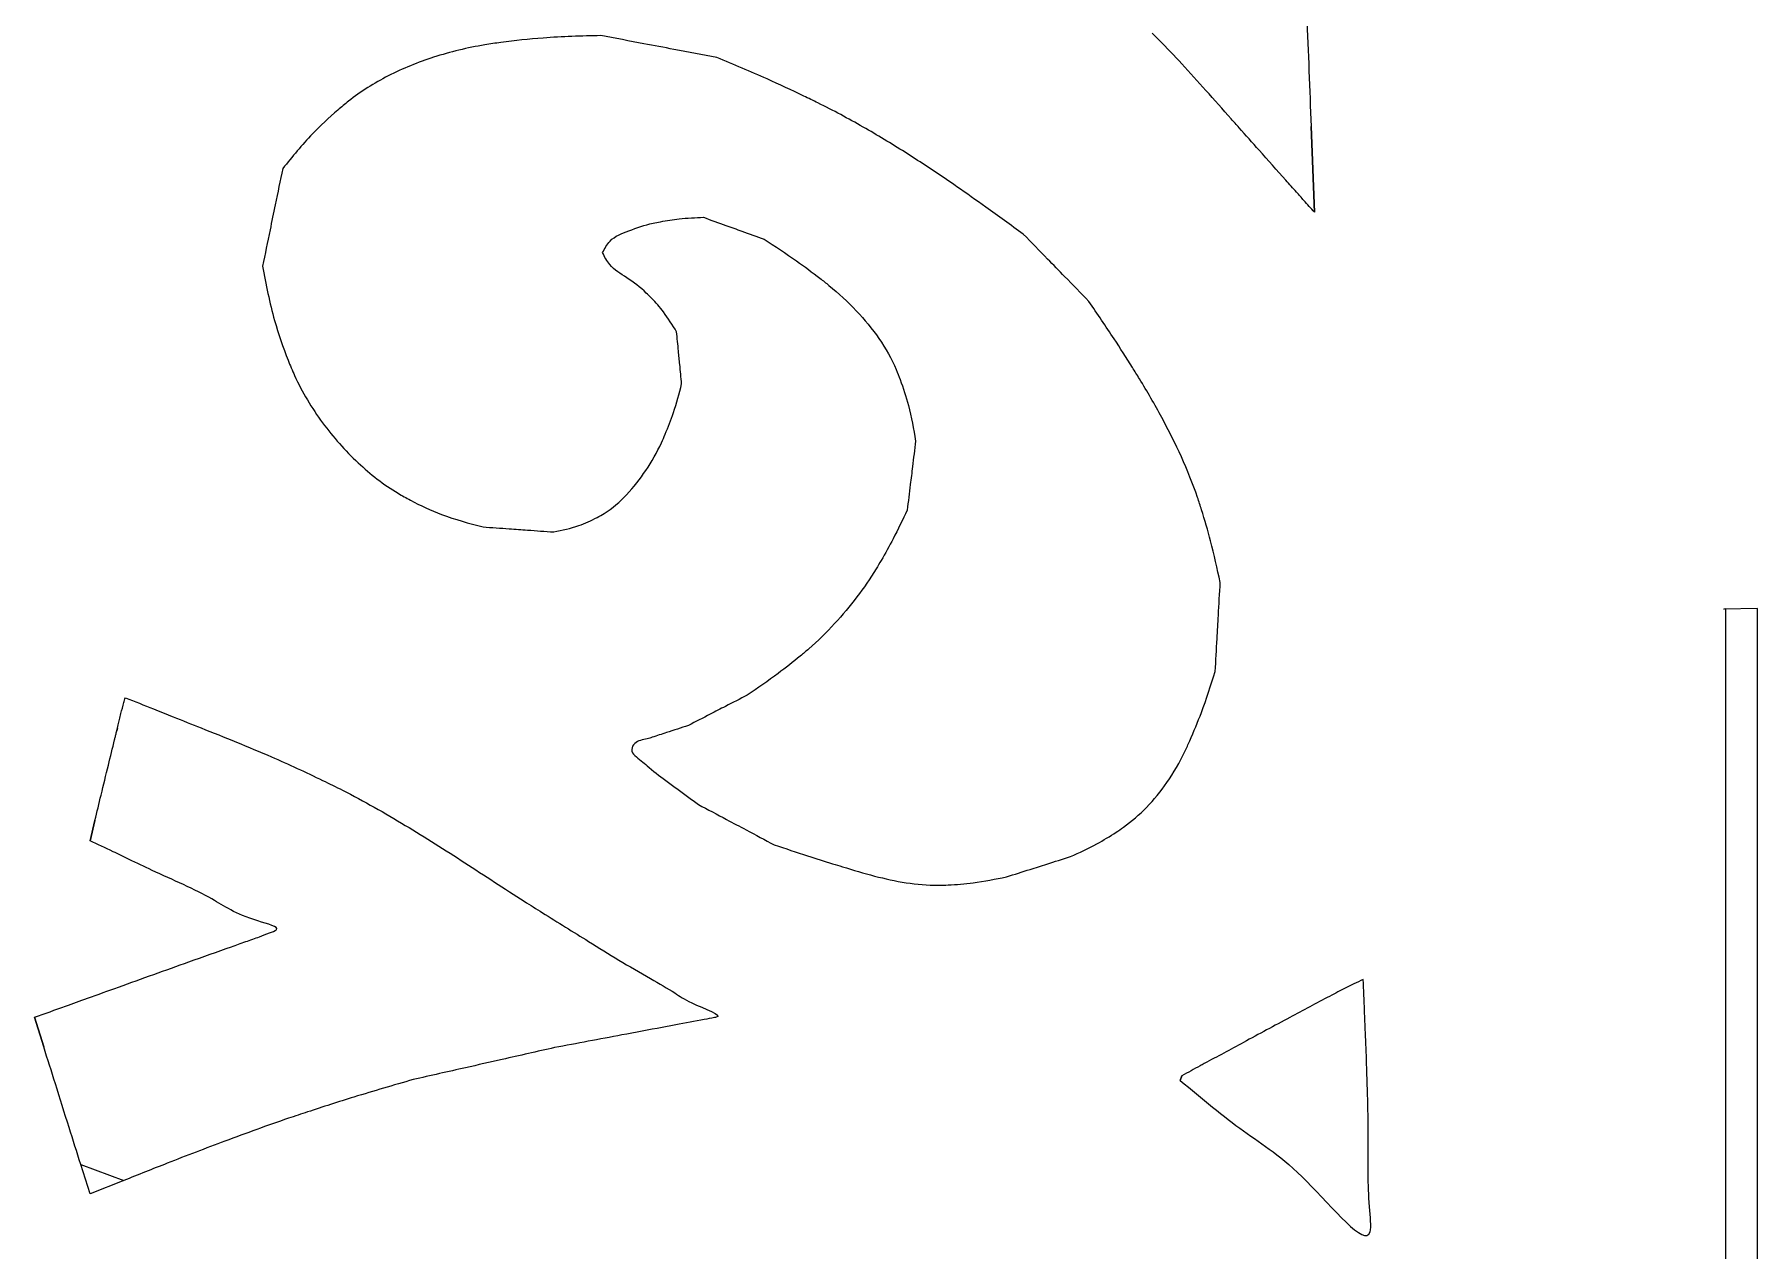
# Model space of a CAD drawing. Extents: x 0 to 339, y 0 to 248.
# Drawn here: x 190.2 to 241.9, y 116.1 to 152.6 of the extents above; entities that cross this region are included whole.
import ezdxf

# ---------------------------------------------------------------- set-up
doc = ezdxf.new("R2010")
doc.units = 0
doc.layers.add('layer_1', color=7, linetype='CONTINUOUS')

msp = doc.modelspace()

# ---------------------------------------------------------------- linework, layer by layer
at = {"layer": 'layer_1', "color": 1}
for p, q in [((228.509111, 149.84684), (228.610185, 147.271258)), ((228.610185, 147.271258), (228.509111, 149.84684)), ((228.509111, 149.84684), (228.509111, 149.84684)), ((207.245768, 146.05903), (207.245768, 146.05903)), ((207.245768, 146.05903), (207.245768, 146.05903)), ((207.245768, 146.05903), (207.245768, 146.05903)), ((240.895861, 135.351462), (240.939134, 135.376128)), ((241.902406, 135.376185), (240.895985, 135.351519)), ((240.939134, 135.376128), (240.942774, 37.700967)), ((241.904099, 37.700121), (241.902406, 135.376185)), ((192.668298, 131.707347), (192.689106, 131.79328)), ((192.689106, 131.79328), (192.668298, 131.707347)), ((192.668298, 131.707347), (192.668298, 131.707347)), ((191.865901, 128.406474), (192.01329, 129.012591)), ((192.01329, 129.012591), (191.865901, 128.406474)), ((191.865901, 128.406474), (191.865901, 128.406474)), ((191.865901, 128.406474), (191.865901, 128.406474)), ((191.865901, 128.406474), (191.865901, 128.406474)), ((191.865901, 128.406474), (191.865901, 128.406474)), ((191.865901, 128.406474), (191.865901, 128.406474)), ((190.4771, 122.219522), (190.199134, 123.103281)), ((190.199134, 123.103281), (190.4771, 122.219522)), ((210.654348, 123.103281), (210.654348, 123.103281)), ((210.654348, 123.103281), (210.654348, 123.103281)), ((210.654348, 123.103281), (210.654348, 123.103281)), ((190.4771, 122.219522), (190.4771, 122.219522)), ((224.627054, 121.348842), (224.581063, 121.210985)), ((224.581063, 121.210985), (224.627054, 121.348842)), ((224.627054, 121.348842), (224.627054, 121.348842)), ((191.865901, 117.800089), (191.588322, 118.684167)), ((191.588322, 118.684167), (192.876177, 118.204121)), ((192.876177, 118.204121), (191.865901, 117.800089)), ((192.876177, 118.204121), (192.876177, 118.204121)), ((191.865901, 117.800089), (191.865901, 117.800089))]:
    msp.add_line(p, q, dxfattribs=at)
for points in [[(228.378176, 153.186016), (228.421821, 152.072958), (228.465466, 150.959899), (228.509111, 149.84684)], [(207.194879, 152.574451), (206.616311, 152.559813), (206.037743, 152.545175), (205.460929, 152.502386)], [(208.485815, 152.331152), (208.0555, 152.412237), (207.625189, 152.493344), (207.194879, 152.574451)], [(223.938487, 152.44787), (223.871892, 152.514131), (223.804744, 152.579838), (223.737353, 152.6453)], [(203.71009, 152.296484), (203.19161, 152.210449), (202.67843, 152.087375), (202.178026, 151.925255)], [(204.198311, 152.36855), (204.035243, 152.346723), (203.872406, 152.323419), (203.71009, 152.296484)], [(205.460929, 152.502386), (205.038919, 152.47108), (204.617847, 152.424705), (204.198311, 152.36855)], [(209.389411, 152.160917), (209.08821, 152.217652), (208.787011, 152.274397), (208.485815, 152.331152)], [(210.680177, 151.917831), (210.249921, 151.998853), (209.819664, 152.079874), (209.389411, 152.160917)], [(224.630434, 151.725911), (224.404099, 151.970676), (224.174775, 152.212766), (223.938487, 152.44787)], [(202.178026, 151.925255), (201.70983, 151.77357), (201.252819, 151.587705), (200.814409, 151.363132)], [(212.183961, 151.272377), (211.685971, 151.494947), (211.183074, 151.706389), (210.680177, 151.917831)], [(225.350513, 150.930872), (225.112553, 151.197737), (224.873213, 151.463363), (224.630434, 151.725911)], [(200.814409, 151.363132), (200.393609, 151.14758), (199.989947, 150.896367), (199.619125, 150.60453)], [(213.283811, 150.761628), (212.919315, 150.936406), (212.552985, 151.107447), (212.183961, 151.272377)], [(199.619125, 150.60453), (199.510201, 150.518806), (199.40411, 150.429577), (199.299212, 150.33886)], [(213.710299, 150.553962), (213.568693, 150.624319), (213.426392, 150.69326), (213.283811, 150.761628)], [(215.063852, 149.82999), (214.619476, 150.0838), (214.168528, 150.326293), (213.710299, 150.553962)], [(226.110102, 150.07398), (225.856996, 150.359692), (225.604541, 150.645988), (225.350513, 150.930872)], [(199.299212, 150.33886), (199.03648, 150.111646), (198.781236, 149.875101), (198.541541, 149.624194)], [(226.344824, 149.809325), (226.266545, 149.89751), (226.188292, 149.985717), (226.110102, 150.07398)], [(198.541541, 149.624194), (198.22615, 149.294052), (197.937679, 148.939046), (197.649208, 148.584041)], [(216.321992, 149.072349), (215.908167, 149.333954), (215.489018, 149.587152), (215.063852, 149.82999)], [(226.944298, 149.135081), (226.744278, 149.359655), (226.544467, 149.584416), (226.344824, 149.809325)], [(217.524072, 148.281083), (217.127894, 148.551585), (216.727499, 148.816003), (216.321992, 149.072349)], [(227.751486, 148.230835), (227.482127, 148.531986), (227.213024, 148.833366), (226.944298, 149.135081)], [(197.649208, 148.584041), (197.574388, 148.222389), (197.499568, 147.860736), (197.42474, 147.499086)], [(217.874771, 148.039747), (217.758093, 148.120515), (217.641267, 148.201065), (217.524072, 148.281083)], [(218.747289, 147.428076), (218.457936, 147.634065), (218.166817, 147.837586), (217.874771, 148.039747)], [(228.069609, 147.875307), (227.96356, 147.99381), (227.857503, 148.112305), (227.751486, 148.230835)], [(197.42474, 147.499086), (197.372357, 147.245919), (197.319971, 146.992752), (197.267582, 146.739587)], [(219.87226, 146.614575), (219.498269, 146.887138), (219.124278, 147.159701), (218.747289, 147.428076)], [(228.292235, 147.626527), (228.218025, 147.709453), (228.143819, 147.792382), (228.069609, 147.875307)], [(228.610185, 147.271258), (228.504199, 147.389679), (228.398214, 147.5081), (228.292235, 147.626527)], [(208.031236, 146.713708), (208.276523, 146.804283), (208.513283, 146.885972), (208.760763, 146.942789)], [(208.760763, 146.942789), (208.834912, 146.959812), (208.910024, 146.974603), (208.985231, 146.988633)], [(208.985231, 146.988633), (209.17156, 147.023394), (209.358475, 147.053487), (209.546421, 147.073773)], [(209.546421, 147.073773), (209.78848, 147.099899), (210.032249, 147.109758), (210.276018, 147.119617)], [(210.276018, 147.119617), (210.500509, 147.038509), (210.725, 146.957401), (210.949499, 146.876315)], [(210.949499, 146.876315), (211.106636, 146.81956), (211.263777, 146.762815), (211.420921, 146.706081)], [(197.267582, 146.739587), (197.192736, 146.377906), (197.117882, 146.016227), (197.043028, 145.654547)], [(207.245768, 146.05903), (207.311299, 146.184118), (207.376829, 146.309206), (207.470169, 146.405995)], [(207.470169, 146.405995), (207.614719, 146.555886), (207.825963, 146.637909), (208.031236, 146.713708)], [(211.420921, 146.706081), (211.645396, 146.625038), (211.869879, 146.544018), (212.094363, 146.462998)], [(212.094363, 146.462998), (212.422428, 146.249909), (212.750493, 146.036819), (213.069753, 145.811025)], [(220.601945, 145.86627), (220.358724, 146.115712), (220.115492, 146.365143), (219.87226, 146.614575)], [(207.462683, 145.699751), (207.37428, 145.805239), (207.310024, 145.932134), (207.245768, 146.05903)], [(213.069753, 145.811025), (213.30764, 145.642781), (213.54064, 145.467483), (213.770306, 145.288105)], [(221.112664, 145.342456), (220.942429, 145.517066), (220.77219, 145.69167), (220.601945, 145.86627)], [(197.043028, 145.654547), (197.148016, 145.104975), (197.253003, 144.555403), (197.404119, 144.017877)], [(207.971342, 145.306892), (207.790075, 145.426866), (207.598064, 145.538206), (207.462683, 145.699751)], [(208.55862, 144.846738), (208.377708, 145.016714), (208.181764, 145.167621), (207.971342, 145.306892)], [(221.842176, 144.594151), (221.599009, 144.843589), (221.355842, 145.093028), (221.112664, 145.342456)], [(208.715777, 144.691446), (208.66445, 144.744395), (208.612194, 144.796402), (208.55862, 144.846738)], [(213.770306, 145.288105), (213.860539, 145.21763), (213.950257, 145.146525), (214.038768, 145.073878)], [(214.038768, 145.073878), (214.327343, 144.837026), (214.603087, 144.583781), (214.859942, 144.31256)], [(209.074979, 144.277963), (208.964548, 144.423136), (208.843018, 144.560183), (208.715777, 144.691446)], [(209.467822, 143.684885), (209.343115, 143.887147), (209.218408, 144.089409), (209.074979, 144.277963)], [(214.859942, 144.31256), (215.106976, 144.051709), (215.336537, 143.774229), (215.54094, 143.478223)], [(222.594219, 143.475453), (222.347934, 143.851259), (222.095055, 144.222705), (221.842176, 144.594151)], [(197.404119, 144.017877), (197.517301, 143.615283), (197.65636, 143.219446), (197.810102, 142.830034)], [(209.524109, 143.10489), (209.505373, 143.298224), (209.486597, 143.491555), (209.467822, 143.684885)], [(215.54094, 143.478223), (215.742989, 143.185624), (215.920454, 142.874923), (216.059257, 142.548348)], [(223.144186, 142.614915), (222.963618, 142.903507), (222.780811, 143.190731), (222.594219, 143.475453)], [(197.810102, 142.830034), (197.870994, 142.6758), (197.934189, 142.522575), (198.002802, 142.37171)], [(209.56339, 142.69897), (209.550316, 142.834279), (209.537222, 142.969585), (209.524109, 143.10489)], [(198.002802, 142.37171), (198.230999, 141.869949), (198.519116, 141.394306), (198.847276, 140.950009)], [(209.619335, 142.119191), (209.6007, 142.312452), (209.582065, 142.505713), (209.56339, 142.69897)], [(216.059257, 142.548348), (216.101032, 142.450058), (216.139306, 142.35033), (216.176134, 142.25002)], [(216.176134, 142.25002), (216.269623, 141.995384), (216.353803, 141.736988), (216.422064, 141.474751)], [(223.357431, 142.270699), (223.287019, 142.385856), (223.215779, 142.500493), (223.144186, 142.614915)], [(224.028002, 141.106249), (223.815638, 141.500679), (223.591096, 141.888549), (223.357431, 142.270699)], [(209.372455, 141.257009), (209.466928, 141.540526), (209.543131, 141.829859), (209.619335, 142.119191)], [(209.125532, 140.607911), (209.215185, 140.821404), (209.299298, 141.037463), (209.372455, 141.257009)], [(216.422064, 141.474751), (216.513926, 141.121844), (216.576957, 140.761978), (216.639989, 140.402112)], [(198.847276, 140.950009), (199.165043, 140.519782), (199.520356, 140.118947), (199.910673, 139.752885)], [(224.614371, 139.924989), (224.433115, 140.32571), (224.236424, 140.719139), (224.028002, 141.106249)], [(208.54559, 139.521062), (208.722693, 139.785217), (208.880077, 140.063115), (209.013287, 140.351609)], [(209.013287, 140.351609), (209.052391, 140.436295), (209.089411, 140.521895), (209.125532, 140.607911)], [(216.639989, 140.402112), (216.608835, 140.146413), (216.577681, 139.890715), (216.546503, 139.63502)], [(199.910673, 139.752885), (200.278409, 139.408), (200.677216, 139.093983), (201.108933, 138.836354)], [(216.546503, 139.63502), (216.524681, 139.456054), (216.502848, 139.277091), (216.481002, 139.098128)], [(225.099889, 138.709901), (224.958859, 139.122624), (224.794213, 139.527396), (224.614371, 139.924989)], [(207.965663, 138.791496), (208.180409, 139.017642), (208.372426, 139.262782), (208.54559, 139.521062)], [(216.481002, 139.098128), (216.449799, 138.8425), (216.418571, 138.586874), (216.387343, 138.331249)], [(201.108933, 138.836354), (201.229946, 138.764139), (201.353546, 138.696354), (201.478351, 138.630564)], [(201.478351, 138.630564), (201.782451, 138.47026), (202.093715, 138.321797), (202.414569, 138.200282)], [(207.295948, 138.230307), (207.543024, 138.384153), (207.764332, 138.579477), (207.965663, 138.791496)], [(225.220507, 138.340494), (225.181573, 138.464057), (225.141773, 138.58733), (225.099889, 138.709901)], [(202.414569, 138.200282), (202.819375, 138.046972), (203.239449, 137.936557), (203.659523, 137.826142)], [(206.532755, 137.863568), (206.722065, 137.92924), (206.905167, 138.014414), (207.082685, 138.108686)], [(207.082685, 138.108686), (207.15507, 138.147126), (207.226526, 138.187079), (207.295948, 138.230307)], [(216.387343, 138.331249), (216.250476, 138.041877), (216.113609, 137.752505), (215.965602, 137.468831)], [(225.492622, 137.404361), (225.410396, 137.718697), (225.31818, 138.030511), (225.220507, 138.340494)], [(203.659523, 137.826142), (203.921427, 137.807385), (204.183332, 137.788627), (204.445238, 137.769895)], [(204.445238, 137.769895), (204.628571, 137.756783), (204.811904, 137.743684), (204.995238, 137.730597)], [(204.995238, 137.730597), (205.257141, 137.711903), (205.519047, 137.693234), (205.780953, 137.674566)], [(205.780953, 137.674566), (206.034984, 137.72679), (206.289015, 137.779014), (206.532755, 137.863568)], [(215.965602, 137.468831), (215.851162, 137.249491), (215.730062, 137.033559), (215.605574, 136.819695)], [(225.781628, 136.159634), (225.691014, 136.575988), (225.6004, 136.992341), (225.492622, 137.404361)], [(215.453145, 136.563412), (215.276021, 136.273833), (215.083617, 135.993389), (214.878654, 135.722606)], [(215.605574, 136.819695), (215.555566, 136.733784), (215.50501, 136.648206), (215.453145, 136.563412)], [(225.725598, 135.168076), (225.74429, 135.498594), (225.762959, 135.829114), (225.781628, 136.159634)], [(214.878654, 135.722606), (214.668426, 135.444867), (214.444984, 135.177293), (214.208925, 134.921096)], [(225.686318, 134.474044), (225.699422, 134.705387), (225.712516, 134.936731), (225.725598, 135.168076)], [(214.208925, 134.921096), (213.963923, 134.655193), (213.70533, 134.401545), (213.432721, 134.164334)], [(225.630119, 133.482659), (225.64886, 133.813121), (225.6676, 134.143582), (225.686318, 134.474044)], [(213.179205, 133.950188), (212.962154, 133.770905), (212.741661, 133.595642), (212.51603, 133.427404)], [(213.432721, 134.164334), (213.349268, 134.091718), (213.264502, 134.020643), (213.179205, 133.950188)], [(212.51603, 133.427404), (212.213272, 133.201659), (211.901262, 132.988564), (211.589252, 132.775469)], [(225.214771, 132.254455), (225.365939, 132.659283), (225.498029, 133.070971), (225.630119, 133.482659)], [(192.795397, 132.224361), (192.822664, 132.333776), (192.848679, 132.44357), (192.880386, 132.551734)], [(192.880386, 132.551734), (192.894894, 132.601225), (192.910593, 132.650374), (192.926293, 132.699523)], [(192.926293, 132.699523), (193.206947, 132.587279), (193.4876, 132.475035), (193.76825, 132.362782)], [(210.934606, 132.438683), (210.781835, 132.360101), (210.629059, 132.281528), (210.476279, 132.202964)], [(211.589252, 132.775469), (211.37104, 132.6632), (211.152828, 132.550932), (210.934606, 132.438683)], [(192.689106, 131.79328), (192.696028, 131.822746), (192.702949, 131.852212), (192.710001, 131.881647)], [(192.710001, 131.881647), (192.716672, 131.909489), (192.723459, 131.937304), (192.73031, 131.965103)], [(192.73031, 131.965103), (192.736705, 131.991051), (192.743156, 132.016984), (192.74966, 132.042904)], [(192.74966, 132.042904), (192.764842, 132.103404), (192.780311, 132.163825), (192.795397, 132.224361)], [(193.76825, 132.362782), (193.964674, 132.284218), (194.161096, 132.205651), (194.357517, 132.127079)], [(194.357517, 132.127079), (194.638072, 132.014851), (194.918625, 131.902616), (195.199177, 131.79038)], [(209.821415, 131.866267), (209.602762, 131.792962), (209.384109, 131.719658), (209.163931, 131.649299)], [(210.476279, 132.202964), (210.257997, 132.090719), (210.039706, 131.978493), (209.821415, 131.866267)], [(224.866819, 131.402257), (224.990504, 131.683082), (225.107446, 131.96704), (225.214771, 132.254455)], [(192.417004, 130.673582), (192.478937, 130.92795), (192.540957, 131.182298), (192.602655, 131.436724)], [(192.602655, 131.436724), (192.606252, 131.45156), (192.609849, 131.466396), (192.613446, 131.481232)], [(192.613446, 131.481232), (192.621903, 131.516115), (192.630362, 131.550996), (192.638824, 131.585878)], [(192.638824, 131.585878), (192.648646, 131.626368), (192.658472, 131.666858), (192.668298, 131.707347)], [(195.199177, 131.79038), (195.905753, 131.509279), (196.612329, 131.228178), (197.309222, 130.924431)], [(208.584195, 131.462171), (208.454807, 131.428322), (208.310724, 131.419354), (208.212667, 131.325619)], [(208.736594, 131.510835), (208.686383, 131.493597), (208.636489, 131.475852), (208.584195, 131.462171)], [(209.163931, 131.649299), (209.021078, 131.603649), (208.877583, 131.559239), (208.736594, 131.510835)], [(224.720913, 131.083258), (224.771571, 131.188677), (224.819684, 131.295239), (224.866819, 131.402257)], [(197.309222, 130.924431), (197.826581, 130.698935), (198.338603, 130.460958), (198.846903, 130.215491)], [(208.121863, 131.144161), (208.116701, 131.006517), (208.282008, 130.903357), (208.407107, 130.805551)], [(208.212667, 131.325619), (208.162401, 131.277569), (208.124229, 131.207243), (208.121863, 131.144161)], [(224.181291, 130.151808), (224.386027, 130.447007), (224.565454, 130.759751), (224.720913, 131.083258)], [(192.198685, 129.775775), (192.271402, 130.075057), (192.344143, 130.374334), (192.417004, 130.673582)], [(208.407107, 130.805551), (208.472349, 130.754544), (208.526654, 130.704993), (208.582957, 130.655917)], [(208.582957, 130.655917), (208.756346, 130.504783), (208.948677, 130.358154), (209.140439, 130.214522)], [(198.846903, 130.215491), (199.046061, 130.119314), (199.244647, 130.021987), (199.441782, 129.921793)], [(199.441782, 129.921793), (200.083834, 129.595468), (200.710492, 129.238723), (201.327407, 128.866716)], [(209.140439, 130.214522), (209.469558, 129.968007), (209.797, 129.730322), (210.124441, 129.492636)], [(223.56882, 129.405541), (223.793704, 129.636428), (223.997676, 129.887063), (224.181291, 130.151808)], [(192.01329, 129.012591), (192.075083, 129.266987), (192.136875, 129.521383), (192.198685, 129.775775)], [(210.124441, 129.492636), (210.405097, 129.342982), (210.685753, 129.193327), (210.966403, 129.043662)], [(222.877772, 128.81057), (223.125337, 128.986989), (223.356407, 129.187456), (223.56882, 129.405541)], [(201.327407, 128.866716), (201.929314, 128.50376), (202.521947, 128.126274), (203.111912, 127.744258)], [(210.966403, 129.043662), (211.162838, 128.938906), (211.359271, 128.834146), (211.555701, 128.72938)], [(222.656045, 128.660024), (222.730828, 128.708947), (222.805012, 128.75872), (222.877772, 128.81057)], [(192.556462, 128.076406), (192.325861, 128.186436), (192.095881, 128.296455), (191.865901, 128.406474)], [(211.555701, 128.72938), (211.836287, 128.57973), (212.116868, 128.430069), (212.397448, 128.280408)], [(212.397448, 128.280408), (212.731071, 128.170534), (213.064695, 128.06066), (213.399046, 127.953021)], [(221.286568, 127.926815), (221.554404, 128.049634), (221.822241, 128.172453), (222.080718, 128.313089)], [(222.080718, 128.313089), (222.277357, 128.42008), (222.46858, 128.537383), (222.656045, 128.660024)], [(193.039825, 127.845331), (192.8796, 127.922364), (192.717879, 127.999388), (192.556462, 128.076406)], [(193.730301, 127.515181), (193.494547, 127.625222), (193.268713, 127.735286), (193.039825, 127.845331)], [(203.111912, 127.744258), (203.706964, 127.358947), (204.299301, 126.969026), (204.896489, 126.588129)], [(213.399046, 127.953021), (213.648437, 127.872735), (213.898233, 127.793692), (214.148265, 127.715447)], [(214.148265, 127.715447), (214.246433, 127.684727), (214.344638, 127.65413), (214.442933, 127.623789)], [(220.57563, 127.702352), (220.812609, 127.777175), (221.049588, 127.851995), (221.286568, 127.926815)], [(195.525426, 126.65664), (195.023249, 126.943134), (194.34325, 127.22908), (193.730301, 127.515181)], [(214.442933, 127.623789), (214.76294, 127.525012), (215.083906, 127.428957), (215.408149, 127.345064)], [(215.408149, 127.345064), (215.720996, 127.264119), (216.036894, 127.194496), (216.356603, 127.144887)], [(218.365668, 127.143019), (218.701703, 127.187199), (219.034428, 127.253981), (219.367154, 127.320763)], [(219.367154, 127.320763), (219.604103, 127.395585), (219.841053, 127.470407), (220.078003, 127.545227)], [(220.078003, 127.545227), (220.243878, 127.597603), (220.409754, 127.649978), (220.57563, 127.702352)], [(216.356603, 127.144887), (216.67601, 127.095326), (216.999221, 127.065743), (217.321992, 127.06818)], [(217.321992, 127.06818), (217.420228, 127.068922), (217.518424, 127.07263), (217.616589, 127.077535)], [(217.616589, 127.077535), (217.86702, 127.09005), (218.117248, 127.110358), (218.365668, 127.143019)], [(196.906383, 125.996352), (196.192795, 126.215546), (195.911723, 126.436255), (195.525426, 126.65664)], [(204.896489, 126.588129), (205.077377, 126.472755), (205.258711, 126.358209), (205.440873, 126.243928)], [(205.440873, 126.243928), (205.902307, 125.954443), (206.36906, 125.666655), (206.827022, 125.383477)], [(197.458787, 125.732267), (197.546462, 125.821236), (197.19182, 125.908673), (196.906383, 125.996352)], [(197.25612, 125.637584), (197.335685, 125.667054), (197.426756, 125.699763), (197.458787, 125.732267)], [(194.83556, 124.769865), (195.261073, 124.921839), (195.687467, 125.073554), (196.110475, 125.224335)], [(196.110475, 125.224335), (196.252227, 125.274862), (196.393599, 125.325285), (196.537986, 125.375838)], [(196.537986, 125.375838), (196.677082, 125.424538), (196.818976, 125.473361), (196.949796, 125.521885)], [(196.949796, 125.521885), (197.047833, 125.558249), (197.139651, 125.594446), (197.25612, 125.637584)], [(206.827022, 125.383477), (207.435626, 125.007149), (208.028706, 124.63896), (208.684426, 124.265007)], [(192.724664, 124.012483), (193.427887, 124.265534), (194.130514, 124.518054), (194.83556, 124.769865)], [(208.684426, 124.265007), (208.940595, 124.118915), (209.206324, 123.971943), (209.414112, 123.834867)], [(229.789215, 124.107594), (229.628857, 124.030605), (229.471688, 123.947026), (229.314085, 123.864426)], [(230.07358, 124.238531), (229.978426, 124.195641), (229.883272, 124.152751), (229.789215, 124.107594)], [(230.110992, 123.303174), (230.098522, 123.61496), (230.086051, 123.926745), (230.07358, 124.238531)], [(191.134538, 123.440067), (191.352789, 123.51864), (191.571038, 123.597207), (191.789305, 123.675786)], [(191.789305, 123.675786), (192.101105, 123.788037), (192.412943, 123.900312), (192.724664, 124.012483)], [(209.414112, 123.834867), (209.559562, 123.738914), (209.676622, 123.64781), (209.924832, 123.533679)], [(229.063431, 123.733488), (228.663757, 123.524461), (228.266368, 123.310999), (227.869021, 123.097498)], [(229.314085, 123.864426), (229.230582, 123.820661), (229.146957, 123.777171), (229.063431, 123.733488)], [(190.199134, 123.103281), (190.510937, 123.215548), (190.82274, 123.327814), (191.134538, 123.440067)], [(209.924832, 123.533679), (210.279415, 123.370635), (210.901647, 123.160598), (210.654348, 123.103281)], [(210.609462, 123.094869), (210.499622, 123.076137), (210.398083, 123.055945), (210.295264, 123.035981)], [(210.654348, 123.103281), (210.641014, 123.100191), (210.625154, 123.097545), (210.609462, 123.094869)], [(227.869021, 123.097498), (227.40532, 122.848343), (226.941677, 122.599136), (226.478347, 122.349333)], [(230.13718, 122.648439), (230.128451, 122.866684), (230.119722, 123.084929), (230.110992, 123.303174)], [(207.826088, 122.573001), (207.152315, 122.446767), (206.479002, 122.320455), (205.80569, 122.194143)], [(209.038349, 122.800349), (208.634801, 122.724458), (208.230361, 122.648744), (207.826088, 122.573001)], [(209.442443, 122.876142), (209.307287, 122.850964), (209.172868, 122.825647), (209.038349, 122.800349)], [(210.295264, 123.035981), (210.016185, 122.981792), (209.727676, 122.929277), (209.442443, 122.876142)], [(230.17459, 121.713128), (230.16212, 122.024898), (230.14965, 122.336669), (230.13718, 122.648439)], [(190.826809, 121.106415), (190.710222, 121.477445), (190.593661, 121.848484), (190.4771, 122.219522)], [(205.80569, 122.194143), (205.281956, 122.075694), (204.758221, 121.957245), (204.23449, 121.83878)], [(226.478347, 122.349333), (226.08572, 122.137649), (225.693319, 121.925537), (225.30094, 121.713388)], [(203.134588, 121.589967), (202.610794, 121.471466), (202.087003, 121.35295), (201.563212, 121.234434)], [(204.23449, 121.83878), (203.867854, 121.75585), (203.50122, 121.672912), (203.134588, 121.589967)], [(225.178007, 121.646919), (225.087108, 121.597768), (224.99621, 121.548612), (224.905322, 121.49944)], [(225.30094, 121.713388), (225.259962, 121.691232), (225.218985, 121.669076), (225.178007, 121.646919)], [(230.22324, 119.281335), (230.22605, 120.053367), (230.20032, 120.883247), (230.17459, 121.713128)], [(191.238358, 119.797059), (191.101138, 120.233499), (190.963955, 120.669952), (190.826809, 121.106415)], [(201.563212, 121.234434), (200.96987, 121.062542), (200.376528, 120.89065), (199.786238, 120.708738)], [(224.581063, 121.210985), (225.232576, 120.667488), (225.884089, 120.12399), (226.479238, 119.694782)], [(224.905322, 121.49944), (224.81256, 121.449252), (224.719807, 121.399047), (224.627054, 121.348842)], [(199.786238, 120.708738), (199.319453, 120.564888), (198.854577, 120.414772), (198.390737, 120.261604)], [(197.825777, 120.072645), (197.184721, 119.854687), (196.548216, 119.623372), (195.913967, 119.386196)], [(198.390737, 120.261604), (198.202172, 120.199337), (198.013779, 120.136565), (197.825777, 120.072645)], [(191.588322, 118.684167), (191.471658, 119.055128), (191.354994, 119.426089), (191.238358, 119.797059)], [(226.479238, 119.694782), (227.074392, 119.26557), (227.61318, 118.95065), (228.377486, 118.178635)], [(195.913967, 119.386196), (195.334769, 119.169605), (194.757453, 118.948127), (194.181853, 118.722264)], [(230.260683, 117.41067), (230.202029, 118.12779), (230.221079, 118.687446), (230.22324, 119.281335)], [(194.181853, 118.722264), (193.745971, 118.551225), (193.311074, 118.377673), (192.876177, 118.204121)], [(228.377486, 118.178635), (229.141794, 117.406619), (230.13162, 116.177505), (230.275664, 116.66239)], [(230.275664, 116.66239), (230.320039, 116.811768), (230.284144, 117.123817), (230.260683, 117.41067)]]:
    msp.add_open_spline(points, degree=3, dxfattribs=at)

doc.saveas('drawing.dxf')
